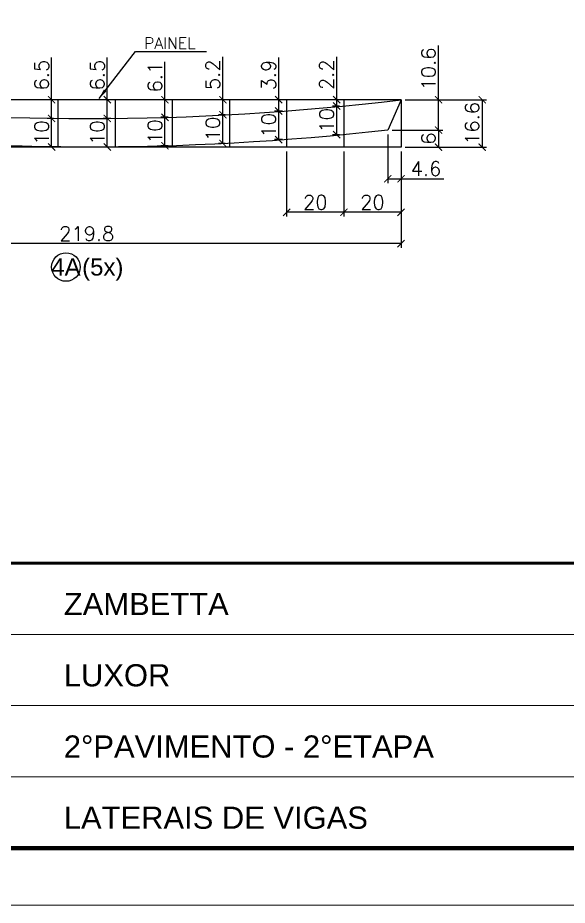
# Model space of a CAD drawing. Extents: x -15895 to 12929, y -2522 to 15173.
# Drawn here: x 8744 to 9129, y 5518 to 6139 of the extents above; entities that cross this region are included whole.
import ezdxf
from ezdxf.enums import TextEntityAlignment as Align

# ---------------------------------------------------------------- set-up
doc = ezdxf.new("R2010")
doc.units = 0
doc.header["$PDMODE"] = 35
doc.header["$PDSIZE"] = -10
doc.linetypes.add('CONTINUO', pattern=[0])
doc.linetypes.add('DASHED', pattern=[0.75, 0.5, -0.25])
doc.layers.add('COTA', color=241, linetype='Continuous')
doc.layers.add('Romaneio', color=10, linetype='Continuous')
doc.layers.add('Folhas', color=255, linetype='Continuous', lineweight=9)
doc.layers.add('SARRAFO DE PRESSAO', color=251, linetype='DASHED', lineweight=9)
doc.styles.add('ARIAL', font='arial.ttf')
doc.styles.add('COTA TECNICA', font='techl___.ttf', dxfattribs={"height": 10})
doc.styles.add('Romans', font='romans.shx')
doc.dimstyles.new('Cota Seção (2x)', dxfattribs={"dimtxt": 10, "dimasz": 5, "dimexe": 3, "dimexo": 3, "dimgap": 2, "dimtad": 3, "dimdec": 1, "dimlfac": 0.5, "dimzin": 12, "dimdsep": 46, "dimtxsty": 'Romans', "dimblk": 'ARCHTICK', "dimcen": 0, "dimclrd": 4, "dimclre": 4, "dimclrt": 1, "dimadec": 1, "dimazin": 3, "dimtfac": 1, "dimtdec": 1, "dimtmove": 0, "dimatfit": 3, "dimldrblk": 'OBLIQUE', "dimfxl": 1, "dimtolj": 1, "dimtzin": 12, "dimarcsym": 0})
doc.dimstyles.new('PAINEL', dxfattribs={"dimtxt": 10, "dimasz": 3, "dimexe": 3, "dimexo": 3, "dimgap": 3, "dimtad": 1, "dimdec": 1, "dimzin": 12, "dimdsep": 46, "dimtxsty": 'COTA TECNICA', "dimblk1": 'OBLIQUE', "dimblk2": 'OBLIQUE', "dimsah": 1, "dimcen": 0.9, "dimclrd": 4, "dimclre": 4, "dimclrt": 240, "dimadec": 1, "dimazin": 3, "dimtfac": 1, "dimtdec": 1, "dimtmove": 0, "dimatfit": 3, "dimfxl": 1, "dimtolj": 1, "dimtzin": 12, "dimarcsym": 0})

# ---------------------------------------------------------------- blocks, each defined once
blk = doc.blocks.new('9999999999')
at = {"color": 30, "linetype": 'CONTINUO'}
for p, q in [((98564.56, 34379.64), (99583.98, 34379.64)), ((98564.56, 34329.83), (99487.98, 34329.83)), ((98564.56, 34280.02), (99487.98, 34280.02))]:
    blk.add_line(p, q, dxfattribs=at)
at = {"color": 30, "linetype": 'CONTINUO', "const_width": 2}
blk.add_lwpolyline([(99583.98, 34230.21), (99583.98, 34414.45, 0.414214), (99568.98, 34429.45), (98228.98, 34429.45, 0.414214), (98213.98, 34414.45), (98213.98, 34245.21, 0.414214), (98228.98, 34230.21), (99583.98, 34230.21)], format="xyb", dxfattribs=at)
at = {"layer": 'Folhas'}
blk.add_lwpolyline([(98138.98, 34190.21), (99623.98, 34190.21), (99623.98, 35240.21), (98138.98, 35240.21)], close=True, dxfattribs=at)
at = {"layer": 'Folhas', "color": 30, "const_width": 3}
blk.add_lwpolyline([(98213.98, 34230.21), (99583.98, 34230.21), (99583.98, 35200.21), (98213.98, 35200.21)], close=True, dxfattribs=at)
at = {"color": 7, "linetype": 'Continuous', "ltscale": 5, "style": 'ARIAL'}
for s, height, p in [('ZAMBETTA', 15.483, (98837.68, 34393.13)), ('LUXOR', 15.483, (98837.68, 34343.32)), ('2°PAVIMENTO - 2°ETAPA', 15.4829, (98837.68, 34293.51)), ('LATERAIS DE VIGAS', 15.4829, (98837.68, 34243.7))]:
    blk.add_text(s, height=height, dxfattribs=at).set_placement(p)
blk = doc.blocks.new('_ArchTick')
at = {"color": 0, "linetype": 'ByBlock', "const_width": 0.15}
blk.add_lwpolyline([(-0.5, -0.5), (0.5, 0.5)], dxfattribs=at)
blk = doc.blocks.new('*D1365')
at = {"layer": 'COTA', "color": 4, "lineweight": -2, "transparency": 16777216}
for p, q in [((8572.78, 6045.17), (8572.78, 5977.69)), ((9012.45, 6045.17), (9012.45, 5977.69)), ((9012.45, 5980.69), (8572.78, 5980.69))]:
    blk.add_line(p, q, dxfattribs=at)
at = {"layer": 'Defpoints', "color": 0, "transparency": 16777216}
for p in [(8572.78, 6048.17), (9012.45, 6048.17), (8572.78, 5980.69)]:
    blk.add_point(p, dxfattribs=at)
at = {"layer": 'COTA', "color": 4, "lineweight": -2, "transparency": 16777216, "xscale": 5, "yscale": 5, "zscale": 5, "rotation": 180}
blk.add_blockref('_ArchTick', (8572.78, 5980.69), dxfattribs=at)
at = {"layer": 'COTA', "color": 4, "lineweight": -2, "transparency": 16777216, "xscale": 5, "yscale": 5, "zscale": 5}
blk.add_blockref('_ArchTick', (9012.45, 5980.69), dxfattribs=at)
at = {"layer": 'COTA', "color": 1, "transparency": 16777216, "insert": (8792.61, 5987.69), "char_height": 10, "attachment_point": 5, "style": 'Romans'}
blk.add_mtext('\\A1;219.8', dxfattribs=at)
blk = doc.blocks.new('_Oblique')
at = {"color": 0, "linetype": 'ByBlock', "lineweight": -2}
blk.add_line((-0.5, -0.5), (0.5, 0.5), dxfattribs=at)
blk = doc.blocks.new('*D1366')
at = {"layer": 'COTA', "color": 4, "lineweight": -2, "transparency": 16777216}
for p, q in [((9003.19, 6057.1), (9003.19, 6023.04)), ((9012.45, 6045.17), (9012.45, 6023.04)), ((9003.19, 6026.04), (9012.45, 6026.04)), ((9012.45, 6026.04), (9042.4, 6026.04))]:
    blk.add_line(p, q, dxfattribs=at)
at = {"layer": 'Defpoints', "color": 0, "transparency": 16777216}
for p in [(9003.19, 6060.1), (9012.45, 6048.17), (9012.45, 6026.04)]:
    blk.add_point(p, dxfattribs=at)
at = {"layer": 'COTA', "color": 4, "lineweight": -2, "transparency": 16777216, "xscale": 5, "yscale": 5, "zscale": 5, "rotation": 180}
blk.add_blockref('_ArchTick', (9003.19, 6026.04), dxfattribs=at)
at = {"layer": 'COTA', "color": 4, "lineweight": -2, "transparency": 16777216, "xscale": 5, "yscale": 5, "zscale": 5}
blk.add_blockref('_ArchTick', (9012.45, 6026.04), dxfattribs=at)
at = {"layer": 'COTA', "color": 1, "transparency": 16777216, "insert": (9029.93, 6033.04), "char_height": 10, "attachment_point": 5, "style": 'Romans'}
blk.add_mtext('\\A1;4.6', dxfattribs=at)
blk = doc.blocks.new('*D1367')
at = {"layer": 'COTA', "color": 4, "lineweight": -2, "transparency": 16777216}
for p, q in [((8972.45, 6045.17), (8972.45, 5999.58)), ((9012.45, 6045.17), (9012.45, 5999.58)), ((9012.45, 6002.58), (8972.45, 6002.58))]:
    blk.add_line(p, q, dxfattribs=at)
at = {"layer": 'Defpoints', "color": 0, "transparency": 16777216}
for p in [(8972.45, 6048.17), (9012.45, 6048.17), (8972.45, 6002.58)]:
    blk.add_point(p, dxfattribs=at)
at = {"layer": 'COTA', "color": 4, "lineweight": -2, "transparency": 16777216, "xscale": 5, "yscale": 5, "zscale": 5, "rotation": 180}
blk.add_blockref('_ArchTick', (8972.45, 6002.58), dxfattribs=at)
at = {"layer": 'COTA', "color": 4, "lineweight": -2, "transparency": 16777216, "xscale": 5, "yscale": 5, "zscale": 5}
blk.add_blockref('_ArchTick', (9012.45, 6002.58), dxfattribs=at)
at = {"layer": 'COTA', "color": 1, "transparency": 16777216, "insert": (8992.45, 6009.58), "char_height": 10, "attachment_point": 5, "style": 'Romans'}
blk.add_mtext('\\A1;20', dxfattribs=at)
blk = doc.blocks.new('*D1368')
at = {"layer": 'COTA', "color": 4, "lineweight": -2, "transparency": 16777216}
for p, q in [((8932.45, 6045.17), (8932.45, 5999.58)), ((8972.45, 6045.17), (8972.45, 5999.58)), ((8972.45, 6002.58), (8932.45, 6002.58))]:
    blk.add_line(p, q, dxfattribs=at)
at = {"layer": 'Defpoints', "color": 0, "transparency": 16777216}
for p in [(8932.45, 6048.17), (8972.45, 6048.17), (8932.45, 6002.58)]:
    blk.add_point(p, dxfattribs=at)
at = {"layer": 'COTA', "color": 4, "lineweight": -2, "transparency": 16777216, "xscale": 5, "yscale": 5, "zscale": 5, "rotation": 180}
blk.add_blockref('_ArchTick', (8932.45, 6002.58), dxfattribs=at)
at = {"layer": 'COTA', "color": 4, "lineweight": -2, "transparency": 16777216, "xscale": 5, "yscale": 5, "zscale": 5}
blk.add_blockref('_ArchTick', (8972.45, 6002.58), dxfattribs=at)
at = {"layer": 'COTA', "color": 1, "transparency": 16777216, "insert": (8952.45, 6009.58), "char_height": 10, "attachment_point": 5, "style": 'Romans'}
blk.add_mtext('\\A1;20', dxfattribs=at)
blk = doc.blocks.new('*D1378')
at = {"layer": 'COTA', "color": 4, "lineweight": -2, "transparency": 16777216}
for p, q in [((9006.19, 6060.1), (9041.67, 6060.1)), ((9038.67, 6060.1), (9038.67, 6048.17)), ((9015.45, 6048.17), (9041.67, 6048.17))]:
    blk.add_line(p, q, dxfattribs=at)
at = {"layer": 'Defpoints', "color": 0, "transparency": 16777216}
for p in [(9003.19, 6060.1), (9012.45, 6048.17), (9038.67, 6048.17)]:
    blk.add_point(p, dxfattribs=at)
at = {"layer": 'COTA', "color": 4, "lineweight": -2, "transparency": 16777216, "xscale": 5, "yscale": 5, "zscale": 5}
for p, rotation in [((9038.67, 6060.1), 90), ((9038.67, 6048.17), 270)]:
    blk.add_blockref('_ArchTick', p, dxfattribs=dict(at, rotation=rotation))
at = {"layer": 'COTA', "color": 1, "transparency": 16777216, "insert": (9031.67, 6054.13), "char_height": 10, "attachment_point": 5, "rotation": 90, "style": 'Romans'}
blk.add_mtext('\\A1;6', dxfattribs=at)
blk = doc.blocks.new('*D1389')
at = {"layer": 'COTA', "color": 4, "lineweight": -2, "transparency": 16777216}
for p, q in [((9038.67, 6081.33), (9038.67, 6119.37)), ((9015.45, 6081.33), (9041.67, 6081.33)), ((9038.67, 6060.1), (9038.67, 6081.33)), ((9006.19, 6060.1), (9041.67, 6060.1))]:
    blk.add_line(p, q, dxfattribs=at)
at = {"layer": 'Defpoints', "color": 0, "transparency": 16777216}
for p in [(9012.45, 6081.33), (9038.67, 6081.33), (9003.19, 6060.1)]:
    blk.add_point(p, dxfattribs=at)
at = {"layer": 'COTA', "color": 4, "lineweight": -2, "transparency": 16777216, "xscale": 5, "yscale": 5, "zscale": 5}
for p, rotation in [((9038.67, 6081.33), 90), ((9038.67, 6060.1), 270)]:
    blk.add_blockref('_ArchTick', p, dxfattribs=dict(at, rotation=rotation))
at = {"layer": 'COTA', "color": 1, "transparency": 16777216, "insert": (9031.67, 6102.85), "char_height": 10, "attachment_point": 5, "rotation": 90, "style": 'Romans'}
blk.add_mtext('\\A1;10.6', dxfattribs=at)
blk = doc.blocks.new('*D1390')
at = {"layer": 'COTA', "color": 4, "lineweight": -2, "transparency": 16777216}
for p, q in [((8969.45, 6076.94), (8964.47, 6076.94)), ((8967.47, 6056.84), (8967.47, 6076.94)), ((8969.45, 6056.84), (8964.47, 6056.84))]:
    blk.add_line(p, q, dxfattribs=at)
at = {"layer": 'Defpoints', "color": 0, "transparency": 16777216}
for p in [(8967.47, 6076.94), (8972.45, 6076.94), (8972.45, 6056.84)]:
    blk.add_point(p, dxfattribs=at)
at = {"layer": 'COTA', "color": 4, "lineweight": -2, "transparency": 16777216, "xscale": 5, "yscale": 5, "zscale": 5}
for p, rotation in [((8967.47, 6076.94), 90), ((8967.47, 6056.84), 270)]:
    blk.add_blockref('_ArchTick', p, dxfattribs=dict(at, rotation=rotation))
at = {"layer": 'COTA', "color": 1, "transparency": 16777216, "insert": (8960.47, 6066.89), "char_height": 10, "attachment_point": 5, "rotation": 90, "style": 'Romans'}
blk.add_mtext('\\A1;10', dxfattribs=at)
blk = doc.blocks.new('*D1391')
at = {"layer": 'COTA', "color": 4, "lineweight": -2, "transparency": 16777216}
for p, q in [((8967.47, 6081.33), (8967.47, 6111.28)), ((8969.45, 6081.33), (8964.47, 6081.33)), ((8967.47, 6076.94), (8967.47, 6081.33)), ((8969.45, 6076.94), (8964.47, 6076.94))]:
    blk.add_line(p, q, dxfattribs=at)
at = {"layer": 'Defpoints', "color": 0, "transparency": 16777216}
for p in [(8967.47, 6081.33), (8972.45, 6081.33), (8972.45, 6076.94)]:
    blk.add_point(p, dxfattribs=at)
at = {"layer": 'COTA', "color": 4, "lineweight": -2, "transparency": 16777216, "xscale": 5, "yscale": 5, "zscale": 5}
for p, rotation in [((8967.47, 6081.33), 90), ((8967.47, 6076.94), 270)]:
    blk.add_blockref('_ArchTick', p, dxfattribs=dict(at, rotation=rotation))
at = {"layer": 'COTA', "color": 1, "transparency": 16777216, "insert": (8960.47, 6098.8), "char_height": 10, "attachment_point": 5, "rotation": 90, "style": 'Romans'}
blk.add_mtext('\\A1;2.2', dxfattribs=at)
blk = doc.blocks.new('*D1392')
at = {"layer": 'COTA', "color": 4, "lineweight": -2, "transparency": 16777216}
for p, q in [((8929.45, 6073.44), (8923.89, 6073.44)), ((8926.89, 6053.39), (8926.89, 6073.44)), ((8929.45, 6053.39), (8923.89, 6053.39))]:
    blk.add_line(p, q, dxfattribs=at)
at = {"layer": 'Defpoints', "color": 0, "transparency": 16777216}
for p in [(8926.89, 6073.44), (8932.45, 6073.44), (8932.45, 6053.39)]:
    blk.add_point(p, dxfattribs=at)
at = {"layer": 'COTA', "color": 4, "lineweight": -2, "transparency": 16777216, "xscale": 5, "yscale": 5, "zscale": 5}
for p, rotation in [((8926.89, 6073.44), 90), ((8926.89, 6053.39), 270)]:
    blk.add_blockref('_ArchTick', p, dxfattribs=dict(at, rotation=rotation))
at = {"layer": 'COTA', "color": 1, "transparency": 16777216, "insert": (8919.89, 6063.41), "char_height": 10, "attachment_point": 5, "rotation": 90, "style": 'Romans'}
blk.add_mtext('\\A1;10', dxfattribs=at)
blk = doc.blocks.new('*D1393')
at = {"layer": 'COTA', "color": 4, "lineweight": -2, "transparency": 16777216}
for p, q in [((8926.89, 6081.33), (8926.89, 6110.8)), ((8929.45, 6081.33), (8923.89, 6081.33)), ((8926.89, 6073.44), (8926.89, 6081.33)), ((8929.45, 6073.44), (8923.89, 6073.44))]:
    blk.add_line(p, q, dxfattribs=at)
at = {"layer": 'Defpoints', "color": 0, "transparency": 16777216}
for p in [(8926.89, 6081.33), (8932.45, 6081.33), (8932.45, 6073.44)]:
    blk.add_point(p, dxfattribs=at)
at = {"layer": 'COTA', "color": 4, "lineweight": -2, "transparency": 16777216, "xscale": 5, "yscale": 5, "zscale": 5}
for p, rotation in [((8926.89, 6081.33), 90), ((8926.89, 6073.44), 270)]:
    blk.add_blockref('_ArchTick', p, dxfattribs=dict(at, rotation=rotation))
at = {"layer": 'COTA', "color": 1, "transparency": 16777216, "insert": (8919.89, 6098.56), "char_height": 10, "attachment_point": 5, "rotation": 90, "style": 'Romans'}
blk.add_mtext('\\A1;3.9', dxfattribs=at)
blk = doc.blocks.new('*D1384')
at = {"layer": 'COTA', "color": 4, "lineweight": -2, "transparency": 16777216}
for p, q in [((8889.45, 6070.83), (8884.8, 6070.83)), ((8887.8, 6050.8), (8887.8, 6070.83)), ((8889.45, 6050.8), (8884.8, 6050.8))]:
    blk.add_line(p, q, dxfattribs=at)
at = {"layer": 'Defpoints', "color": 0, "transparency": 16777216}
for p in [(8887.8, 6070.83), (8892.45, 6070.83), (8892.45, 6050.8)]:
    blk.add_point(p, dxfattribs=at)
at = {"layer": 'COTA', "color": 4, "lineweight": -2, "transparency": 16777216, "xscale": 5, "yscale": 5, "zscale": 5}
for p, rotation in [((8887.8, 6070.83), 90), ((8887.8, 6050.8), 270)]:
    blk.add_blockref('_ArchTick', p, dxfattribs=dict(at, rotation=rotation))
at = {"layer": 'COTA', "color": 1, "transparency": 16777216, "insert": (8880.8, 6060.82), "char_height": 10, "attachment_point": 5, "rotation": 90, "style": 'Romans'}
blk.add_mtext('\\A1;10', dxfattribs=at)
blk = doc.blocks.new('*D1385')
at = {"layer": 'COTA', "color": 4, "lineweight": -2, "transparency": 16777216}
for p, q in [((8887.8, 6081.33), (8887.8, 6111.28)), ((8889.45, 6081.33), (8884.8, 6081.33)), ((8887.8, 6070.83), (8887.8, 6081.33)), ((8889.45, 6070.83), (8884.8, 6070.83))]:
    blk.add_line(p, q, dxfattribs=at)
at = {"layer": 'Defpoints', "color": 0, "transparency": 16777216}
for p in [(8887.8, 6081.33), (8892.45, 6081.33), (8892.45, 6070.83)]:
    blk.add_point(p, dxfattribs=at)
at = {"layer": 'COTA', "color": 4, "lineweight": -2, "transparency": 16777216, "xscale": 5, "yscale": 5, "zscale": 5}
for p, rotation in [((8887.8, 6081.33), 90), ((8887.8, 6070.83), 270)]:
    blk.add_blockref('_ArchTick', p, dxfattribs=dict(at, rotation=rotation))
at = {"layer": 'COTA', "color": 1, "transparency": 16777216, "insert": (8880.8, 6098.8), "char_height": 10, "attachment_point": 5, "rotation": 90, "style": 'Romans'}
blk.add_mtext('\\A1;5.2', dxfattribs=at)
blk = doc.blocks.new('*D1386')
at = {"layer": 'COTA', "color": 4, "lineweight": -2, "transparency": 16777216}
for p, q in [((8848.81, 6069.08), (8844.32, 6069.08)), ((8847.32, 6049.1), (8847.32, 6069.08)), ((8849.45, 6049.1), (8844.32, 6049.1))]:
    blk.add_line(p, q, dxfattribs=at)
at = {"layer": 'Defpoints', "color": 0, "transparency": 16777216}
for p in [(8847.32, 6069.08), (8851.81, 6069.08), (8852.45, 6049.1)]:
    blk.add_point(p, dxfattribs=at)
at = {"layer": 'COTA', "color": 4, "lineweight": -2, "transparency": 16777216, "xscale": 5, "yscale": 5, "zscale": 5}
for p, rotation in [((8847.32, 6069.08), 90), ((8847.32, 6049.1), 270)]:
    blk.add_blockref('_ArchTick', p, dxfattribs=dict(at, rotation=rotation))
at = {"layer": 'COTA', "color": 1, "transparency": 16777216, "insert": (8840.32, 6059.09), "char_height": 10, "attachment_point": 5, "rotation": 90, "style": 'Romans'}
blk.add_mtext('\\A1;10', dxfattribs=at)
blk = doc.blocks.new('*D1387')
at = {"layer": 'COTA', "color": 4, "lineweight": -2, "transparency": 16777216}
for p, q in [((8847.32, 6081.33), (8847.32, 6107.94)), ((8849.45, 6081.33), (8844.32, 6081.33)), ((8847.32, 6069.11), (8847.32, 6081.33)), ((8849.45, 6069.11), (8844.32, 6069.11))]:
    blk.add_line(p, q, dxfattribs=at)
at = {"layer": 'Defpoints', "color": 0, "transparency": 16777216}
for p in [(8847.32, 6081.33), (8852.45, 6081.33), (8852.45, 6069.11)]:
    blk.add_point(p, dxfattribs=at)
at = {"layer": 'COTA', "color": 4, "lineweight": -2, "transparency": 16777216, "xscale": 5, "yscale": 5, "zscale": 5}
for p, rotation in [((8847.32, 6081.33), 90), ((8847.32, 6069.11), 270)]:
    blk.add_blockref('_ArchTick', p, dxfattribs=dict(at, rotation=rotation))
at = {"layer": 'COTA', "color": 1, "transparency": 16777216, "insert": (8840.32, 6097.14), "char_height": 10, "attachment_point": 5, "rotation": 90, "style": 'Romans'}
blk.add_mtext('\\A1;6.1', dxfattribs=at)
blk = doc.blocks.new('*D1388')
at = {"layer": 'COTA', "color": 4, "lineweight": -2, "transparency": 16777216}
for p, q in [((8809.25, 6068.25), (8803.99, 6068.25)), ((8806.99, 6048.26), (8806.99, 6068.25)), ((8809.45, 6048.26), (8803.99, 6048.26))]:
    blk.add_line(p, q, dxfattribs=at)
at = {"layer": 'Defpoints', "color": 0, "transparency": 16777216}
for p in [(8806.99, 6068.25), (8812.25, 6068.25), (8812.45, 6048.26)]:
    blk.add_point(p, dxfattribs=at)
at = {"layer": 'COTA', "color": 4, "lineweight": -2, "transparency": 16777216, "xscale": 5, "yscale": 5, "zscale": 5}
for p, rotation in [((8806.99, 6068.25), 90), ((8806.99, 6048.26), 270)]:
    blk.add_blockref('_ArchTick', p, dxfattribs=dict(at, rotation=rotation))
at = {"layer": 'COTA', "color": 1, "transparency": 16777216, "insert": (8799.99, 6058.26), "char_height": 10, "attachment_point": 5, "rotation": 90, "style": 'Romans'}
blk.add_mtext('\\A1;10', dxfattribs=at)
blk = doc.blocks.new('*D1369')
at = {"layer": 'COTA', "color": 4, "lineweight": -2, "transparency": 16777216}
for p, q in [((8806.99, 6081.33), (8806.99, 6110.8)), ((8809.45, 6081.33), (8803.99, 6081.33)), ((8806.99, 6068.26), (8806.99, 6081.33)), ((8809.45, 6068.26), (8803.99, 6068.26))]:
    blk.add_line(p, q, dxfattribs=at)
at = {"layer": 'Defpoints', "color": 0, "transparency": 16777216}
for p in [(8806.99, 6081.33), (8812.45, 6081.33), (8812.45, 6068.26)]:
    blk.add_point(p, dxfattribs=at)
at = {"layer": 'COTA', "color": 4, "lineweight": -2, "transparency": 16777216, "xscale": 5, "yscale": 5, "zscale": 5}
for p, rotation in [((8806.99, 6081.33), 90), ((8806.99, 6068.26), 270)]:
    blk.add_blockref('_ArchTick', p, dxfattribs=dict(at, rotation=rotation))
at = {"layer": 'COTA', "color": 1, "transparency": 16777216, "insert": (8799.99, 6098.56), "char_height": 10, "attachment_point": 5, "rotation": 90, "style": 'Romans'}
blk.add_mtext('\\A1;6.5', dxfattribs=at)
blk = doc.blocks.new('*D1370')
at = {"layer": 'COTA', "color": 4, "lineweight": -2, "transparency": 16777216}
for p, q in [((8769.45, 6068.29), (8765.01, 6068.29)), ((8768.01, 6048.29), (8768.01, 6068.29)), ((8769.45, 6048.29), (8765.01, 6048.29))]:
    blk.add_line(p, q, dxfattribs=at)
at = {"layer": 'Defpoints', "color": 0, "transparency": 16777216}
for p in [(8768.01, 6068.29), (8772.45, 6068.29), (8772.45, 6048.29)]:
    blk.add_point(p, dxfattribs=at)
at = {"layer": 'COTA', "color": 4, "lineweight": -2, "transparency": 16777216, "xscale": 5, "yscale": 5, "zscale": 5}
for p, rotation in [((8768.01, 6068.29), 90), ((8768.01, 6048.29), 270)]:
    blk.add_blockref('_ArchTick', p, dxfattribs=dict(at, rotation=rotation))
at = {"layer": 'COTA', "color": 1, "transparency": 16777216, "insert": (8761.01, 6058.29), "char_height": 10, "attachment_point": 5, "rotation": 90, "style": 'Romans'}
blk.add_mtext('\\A1;10', dxfattribs=at)
blk = doc.blocks.new('*D1395')
at = {"layer": 'COTA', "color": 4, "lineweight": -2, "transparency": 16777216}
for p, q in [((8768.01, 6081.33), (8768.01, 6110.8)), ((8769.45, 6081.33), (8765.01, 6081.33)), ((8768.01, 6068.29), (8768.01, 6081.33)), ((8769.45, 6068.29), (8765.01, 6068.29))]:
    blk.add_line(p, q, dxfattribs=at)
at = {"layer": 'Defpoints', "color": 0, "transparency": 16777216}
for p in [(8768.01, 6081.33), (8772.45, 6081.33), (8772.45, 6068.29)]:
    blk.add_point(p, dxfattribs=at)
at = {"layer": 'COTA', "color": 4, "lineweight": -2, "transparency": 16777216, "xscale": 5, "yscale": 5, "zscale": 5}
for p, rotation in [((8768.01, 6081.33), 90), ((8768.01, 6068.29), 270)]:
    blk.add_blockref('_ArchTick', p, dxfattribs=dict(at, rotation=rotation))
at = {"layer": 'COTA', "color": 1, "transparency": 16777216, "insert": (8761.01, 6098.56), "char_height": 10, "attachment_point": 5, "rotation": 90, "style": 'Romans'}
blk.add_mtext('\\A1;6.5', dxfattribs=at)
blk = doc.blocks.new('*D1396')
at = {"layer": 'COTA', "color": 4, "lineweight": -2, "transparency": 16777216}
for p, q in [((9015.45, 6081.33), (9072.21, 6081.33)), ((9069.21, 6081.33), (9069.21, 6048.17)), ((9015.45, 6048.17), (9072.21, 6048.17))]:
    blk.add_line(p, q, dxfattribs=at)
at = {"layer": 'Defpoints', "color": 0, "transparency": 16777216}
for p in [(9012.45, 6081.33), (9012.45, 6048.17), (9069.21, 6048.17)]:
    blk.add_point(p, dxfattribs=at)
at = {"layer": 'COTA', "color": 4, "lineweight": -2, "transparency": 16777216, "xscale": 5, "yscale": 5, "zscale": 5}
for p, rotation in [((9069.21, 6081.33), 90), ((9069.21, 6048.17), 270)]:
    blk.add_blockref('_ArchTick', p, dxfattribs=dict(at, rotation=rotation))
at = {"layer": 'COTA', "color": 1, "transparency": 16777216, "insert": (9062.21, 6064.75), "char_height": 10, "attachment_point": 5, "rotation": 90, "style": 'Romans'}
blk.add_mtext('\\A1;16.6', dxfattribs=at)

msp = doc.modelspace()

# ---------------------------------------------------------------- linework, layer by layer
at = {"linetype": 'Continuous'}
msp.add_lwpolyline([(9012.45, 6081.33), (9003.19, 6060.1, -0.05861), (8572.78, 6061.47), (8575.18, 6081.33, 0.060209)], format="xyb", close=True, dxfattribs=at)
at = {"layer": 'COTA'}
for p, q in [((9012.45, 6081.33), (8572.78, 6081.33)), ((8772.45, 6081.33), (8772.45, 6048.17)), ((8812.45, 6081.33), (8812.45, 6048.17)), ((8852.45, 6081.33), (8852.45, 6048.17)), ((8892.45, 6081.33), (8892.45, 6048.17)), ((8932.45, 6081.33), (8932.45, 6048.17)), ((8972.45, 6081.33), (8972.45, 6048.17)), ((9012.45, 6081.33), (9012.45, 6048.17)), ((9012.45, 6048.17), (8572.78, 6048.17))]:
    msp.add_line(p, q, dxfattribs=at)
at = {"layer": 'Romaneio', "color": 1, "linetype": 'ByBlock'}
msp.add_circle((8778.06, 5964.31), 10, dxfattribs=at)

# ---------------------------------------------------------------- block references
at = {"layer": 'SARRAFO DE PRESSAO', "color": 6, "linetype": 'ByBlock'}
msp.add_blockref('9999999999', (-90061.11, -28672.37), dxfattribs=at)

# ---------------------------------------------------------------- texts
at = {"color": 240, "insert": (8868.7, 6116.84), "char_height": 8, "attachment_point": 9, "style": 'Romans'}
msp.add_mtext('\\A1;PAINEL', dxfattribs=at)
at = {"layer": 'Romaneio', "color": 255, "linetype": 'ByBlock', "style": 'ARIAL'}
for s, p in [('4A', (8778.06, 5964.31)), ('(5x)', (8803.81, 5964.31))]:
    msp.add_text(s, height=12, dxfattribs=at).set_placement(p, align=Align.MIDDLE_CENTER)

# ---------------------------------------------------------------- dimensions: what is measured, and where the dimension line sits
at = {"layer": 'COTA'}
for base, p1, p2, angle, picture, middle in [((9038.67, 6081.33), (9003.19, 6060.1), (9012.45, 6081.33), 90, '*D1389', (9031.67, 6102.85)), ((8768.01, 6081.33), (8772.45, 6068.29), (8772.45, 6081.33), 90, '*D1395', (8761.01, 6098.56)), ((8806.99, 6081.33), (8812.45, 6068.26), (8812.45, 6081.33), 90, '*D1369', (8799.99, 6098.56)), ((8887.7981, 6081.3256), (8892.4512, 6070.8332), (8892.4512, 6081.3256), 90, '*D1385', (8880.7981, 6098.8018)), ((8926.89, 6081.33), (8932.45, 6073.44), (8932.45, 6081.33), 90, '*D1393', (8919.89, 6098.56)), ((8967.47, 6081.33), (8972.45, 6076.94), (8972.45, 6081.33), 90, '*D1391', (8960.47, 6098.8)), ((8847.32, 6081.33), (8852.45, 6069.11), (8852.45, 6081.33), 90, '*D1387', (8840.32, 6097.14)), ((8967.4683, 6076.9389), (8972.4512, 6056.8431), (8972.4512, 6076.9389), 90, '*D1390', (8960.4683, 6066.891)), ((9069.21, 6048.17), (9012.45, 6081.33), (9012.45, 6048.17), 90, '*D1396', (9062.21, 6064.75)), ((8847.32, 6069.08), (8852.45, 6049.1), (8851.81, 6069.08), 90, '*D1386', (8840.32, 6059.09)), ((8887.8, 6070.83), (8892.45, 6050.8), (8892.45, 6070.83), 90, '*D1384', (8880.8, 6060.82)), ((8926.89, 6073.44), (8932.45, 6053.39), (8932.45, 6073.44), 90, '*D1392', (8919.89, 6063.41)), ((8768.01, 6068.29), (8772.45, 6048.29), (8772.45, 6068.29), 90, '*D1370', (8761.01, 6058.29)), ((8806.99, 6068.25), (8812.45, 6048.26), (8812.25, 6068.25), 90, '*D1388', (8799.99, 6058.26)), ((9012.45, 6026.04), (9003.19, 6060.1), (9012.45, 6048.17), 180, '*D1366', (9029.93, 6033.04)), ((9038.67, 6048.17), (9003.19, 6060.1), (9012.45, 6048.17), 90, '*D1378', (9031.67, 6054.13)), ((8572.78, 5980.69), (9012.45, 6048.17), (8572.78, 6048.17), 180, '*D1365', (8792.61, 5987.69)), ((8932.45, 6002.58), (8972.45, 6048.17), (8932.45, 6048.17), 180, '*D1368', (8952.45, 6009.58)), ((8972.45, 6002.58), (9012.45, 6048.17), (8972.45, 6048.17), 180, '*D1367', (8992.45, 6009.58))]:
    dim = msp.add_linear_dim(base=base, p1=p1, p2=p2, angle=angle, dimstyle='Cota Seção (2x)', dxfattribs=at)
    dim.commit()
    dim.dimension.update_dxf_attribs({"geometry": picture, "text_midpoint": middle})

# ---------------------------------------------------------------- leaders
at = {"annotation_type": 0, "has_hookline": 1, "hookline_direction": 1, "horizontal_direction": (-1, 0, 0)}
msp.add_leader([(8801.21, 6082.27), (8826.6, 6114.99), (8872.29, 6114.99)], dimstyle='PAINEL', override={"dimasz": 7}, dxfattribs=at)

doc.saveas('drawing.dxf')
